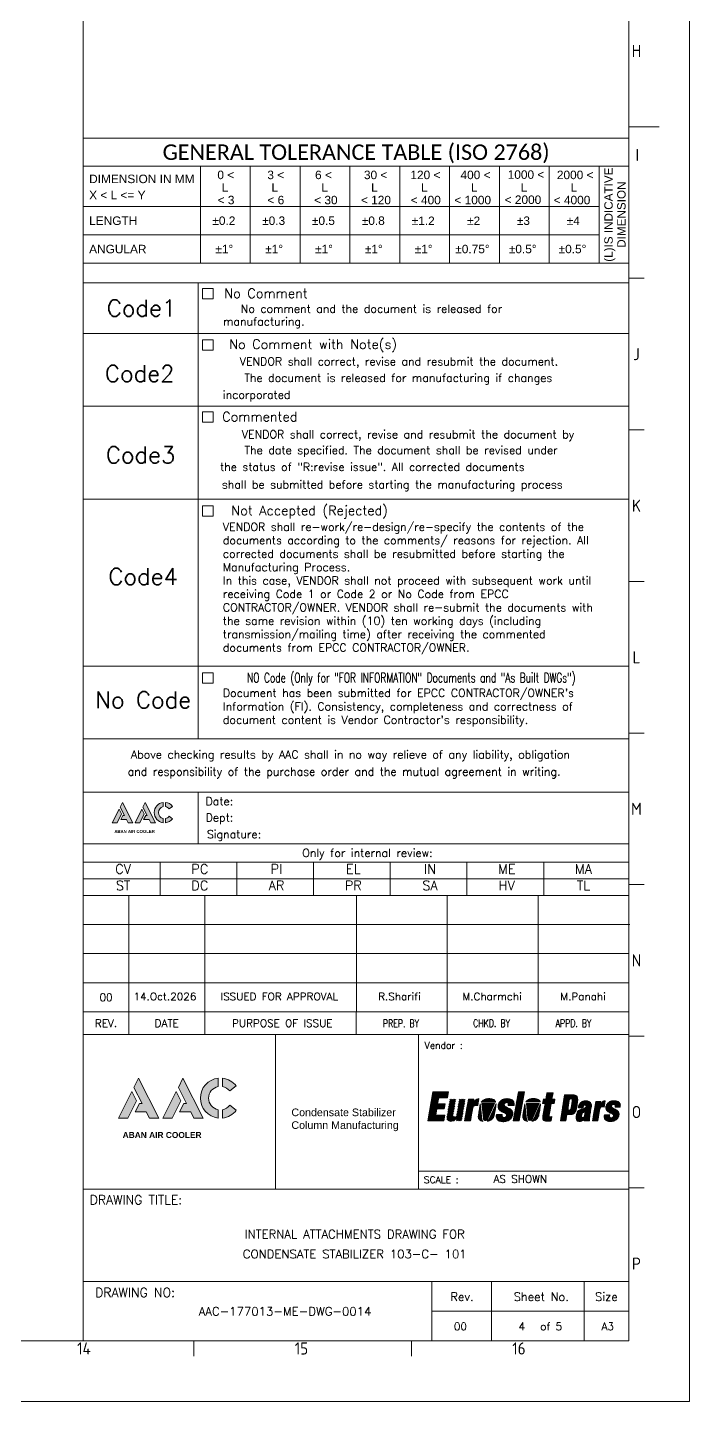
# Model space of a CAD drawing. Header units: inches. Extents: x -15980 to 45789, y -23276 to 2417.
# Drawn here: x 34252 to 36182, y -20343 to -16337 of the extents above; entities that cross this region are included whole.
import ezdxf
from ezdxf.enums import TextEntityAlignment as Align

# ---------------------------------------------------------------- set-up
doc = ezdxf.new("R2010")
doc.units = ezdxf.units.IN
doc.header["$MEASUREMENT"] = 0
for name, color, linetype, lineweight in [('CADRE', 254, 'Continuous', 5), ('Plot Plan', 9, 'Continuous', 0), ('TEXT', 2, 'Continuous', 13), ('TITLE BLOCK', 8, 'Continuous', 9)]:
    doc.layers.add(name, color=color, linetype=linetype, lineweight=lineweight)
doc.layers.add('dim', color=82, linetype='Continuous')
doc.styles.add('ISO Proportional', font='isocp.shx')
doc.styles.add('ROMANS', font='ROMANS.shx', dxfattribs={"width": 0.9, "bigfont": '@extfont2.shx'})
doc.styles.add('ROMANT', font='romanst.shx')
doc.styles.get("Standard").update_dxf_attribs({"font": 'arial.ttf'})
doc.styles.add('style4', font='calibri.ttf')
pattern_1 = [(37.5, (-17541.0668, 12835.2402), (-0.025197343, 0.770729508), [0, -0.608, 0, -0.68, 0, -0.65]), (7.5, (-17541.0668, 12835.2402), (0.70791068, 1.128858426), [0, -0.328, 0, -0.548, 0, -0.21]), (327.5, (-17541.5588, 12835.2402), (1.245656745, 0.002263621), [0, -0.2, 0, -0.72, 0, -0.94]), (317.5, (-17541.5588, 12835.2402), (1.20245064, 0.351070226), [0, -0.1, 0, -0.472, 0, -0.54])]
pattern_2 = [(45, (-52867.5652, 23843.516), (-1.15325735, 1.15325735), [])]

# ---------------------------------------------------------------- blocks, each defined once
blk = doc.blocks.new('AAC')
at = {"lineweight": 0, "true_color": 0x00ffff}
h = blk.add_hatch(dxfattribs=at)
h.set_pattern_fill('AR-SAND', color=4, scale=0.4)
h.set_pattern_definition(pattern_1)
h.paths.add_polyline_path([(17.1, 33.8), (13.1, 26), (20.1, 12.2), (17.7, 12.2), (14.1, 5.2), (23.6, 5.2), (26.2, 0), (34.2, 0)])
h.paths.add_polyline_path([(0, 0), (7.9, 0), (15.3, 14.6), (11.3, 22.4)])
h = blk.add_hatch(dxfattribs=at)
h.set_pattern_fill('AR-SAND', color=4, scale=0.4)
h.paths.add_polyline_path([(49, 22.4), (37.7, 0), (45.6, 0), (53, 14.6)])
h.paths.add_polyline_path([(54.7, 33.8), (50.8, 26), (57.7, 12.2), (55.4, 12.2), (51.8, 5.2), (61.3, 5.2), (63.9, 0), (71.8, 0)])
h = blk.add_hatch(dxfattribs=at)
h.set_pattern_fill('AR-SAND', color=4, scale=0.4)
h.set_pattern_definition(pattern_1)
h.paths.add_polyline_path([(84.6, 26.8), (84.6, 33.8, 0.894794), (84.6, 0), (84.6, 7, -0.827064)])
h.paths.add_polyline_path([(94.4, 23), (100, 27.2, 0.206016), (88.3, 33.8), (88.3, 26.8, -0.186394)])
h.paths.add_polyline_path([(100, 6.6), (94.4, 10.8, -0.186394), (88.3, 7), (88.3, 0, 0.206016)])
at = {"lineweight": 0}
for p, q in [((13.1, 26), (17.1, 33.8)), ((20.1, 12.2), (13.1, 26)), ((34.2, 0), (17.1, 33.8)), ((50.8, 26), (54.7, 33.8)), ((57.7, 12.2), (50.8, 26)), ((71.8, 0), (54.7, 33.8)), ((84.6, 33.8), (84.6, 26.8)), ((88.3, 33.8), (88.3, 26.8)), ((94.4, 23), (100, 27.2)), ((0, 0), (11.3, 22.4)), ((7.9, 0), (15.3, 14.6)), ((15.3, 14.6), (11.3, 22.4)), ((14.1, 5.2), (17.7, 12.2)), ((17.7, 12.2), (20.1, 12.2)), ((37.7, 0), (49, 22.4)), ((45.6, 0), (53, 14.6)), ((53, 14.6), (49, 22.4)), ((51.8, 5.2), (55.4, 12.2)), ((55.4, 12.2), (57.7, 12.2)), ((0, 0), (7.9, 0)), ((14.1, 5.2), (23.6, 5.2)), ((26.2, 0), (23.6, 5.2)), ((26.2, 0), (34.2, 0)), ((37.7, 0), (45.6, 0)), ((51.8, 5.2), (61.3, 5.2)), ((63.9, 0), (61.3, 5.2)), ((63.9, 0), (71.8, 0)), ((84.6, 7), (84.6, 0)), ((88.3, 7), (88.3, 0)), ((94.4, 10.8), (100, 6.6))]:
    blk.add_line(p, q, dxfattribs=at)
for radius, start, end in [(17, 96.356, 263.644), (10, 100.8142, 259.1858), (17, 37.2592, 83.823), (10, 37.2592, 79.4928), (10, 280.5072, 322.7408), (17, 276.177, 322.7408)]:
    blk.add_arc((86.5, 16.9), radius, start, end, dxfattribs=at)
blk = doc.blocks.new('AAC LOGO')
at = {"color": 1, "xscale": 0.03937007874015748, "yscale": 0.03937007874015748, "zscale": 0.03937007874015748}
blk.add_blockref('AAC', (37.55, 7.578), dxfattribs=at)
at = {"color": 1, "insert": (37.688, 7.111), "char_height": 0.2, "attachment_point": 1}
blk.add_mtext_dynamic_manual_height_columns('\\pxqd;{\\fArial|b1|i0|c0|p34;\\C9;\\c13289671;ABAN AIR COOLER}', width=3.75435, gutter_width=1, heights=[0.207], dxfattribs=at)
blk = doc.blocks.new('stamp')
at = {"layer": 'Plot Plan', "color": 210, "linetype": 'ByBlock'}
blk.add_lwpolyline([(29827.1, -5869.1), (30005.39, -5869.1), (30005.39, -6069.27), (29827.1, -6069.27)], close=True, dxfattribs=at)
for points in [[(29864.68, -5869.29), (29864.68, -6018.16)], [(29827.1, -5885.72), (30005.39, -5885.72)], [(29827.1, -5909.42), (30005.39, -5909.42)], [(29827.1, -5939.78), (30005.39, -5939.78)], [(29827.1, -5994.39), (30005.39, -5994.39)], [(29827.1, -6018.16), (30005.39, -6018.16)], [(29827.1, -6035.51), (30005.39, -6035.51)], [(29864.68, -6035.51), (29864.68, -6052.39)], [(29827.1, -6052.39), (30005.39, -6052.39)], [(29827.1, -6058.44), (30005.39, -6058.44)], [(29852.18, -6058.44), (29852.18, -6069.27)], [(29877.25, -6058.44), (29877.25, -6069.27)], [(29902.32, -6058.44), (29902.32, -6069.27)], [(29927.4, -6058.44), (29927.4, -6069.27)], [(29952.47, -6058.44), (29952.47, -6069.27)], [(29977.54, -6058.44), (29977.54, -6069.27)], [(29827.1, -6063.81), (30005.39, -6063.81)]]:
    blk.add_lwpolyline(points, dxfattribs=at)
at = {"layer": 'Plot Plan', "linetype": 'ByBlock'}
for points in [[(29866.09, -5870.94), (29869.6, -5870.94), (29869.6, -5874.31), (29866.09, -5874.31)], [(29866.09, -5887.73), (29869.6, -5887.73), (29869.6, -5891.1), (29866.09, -5891.1)], [(29866.09, -5911.32), (29869.6, -5911.32), (29869.6, -5914.68), (29866.09, -5914.68)], [(29866.09, -5942), (29869.6, -5942), (29869.6, -5945.36), (29866.09, -5945.36)], [(29866.09, -5996.61), (29869.6, -5996.61), (29869.6, -5999.98), (29866.09, -5999.98)]]:
    blk.add_lwpolyline(points, close=True, dxfattribs=at)
at = {"color": 1, "xscale": 5.001416705246805, "yscale": 5.001416705246805, "zscale": 5.001416705246805}
blk.add_blockref('AAC LOGO', (29648.78, -6083.44), dxfattribs=at)
at = {"layer": 'CADRE', "color": 2, "style": 'ROMANS'}
for s, height, p in [('No Comment', 3.086, (29886.8, -5872.56)), ('Code1', 5.453, (29846.14, -5877.39)), ('No Comment with Note(s)', 3.0855, (29902.18, -5889.2)), ('Code2', 5.453, (29845.56, -5898.8)), ('Commented', 3.086, (29884.78, -5912.88)), ('Code3', 5.453, (29845.83, -5925.35)), ('Not Accepted (Rejected)', 3.0855, (29901.07, -5943.51)), ('Code4', 5.453, (29846.67, -5965.12)), ('No Code', 5.453, (29846.67, -6005.42)), ('Above checking results by AAC shall in no way relieve of any liability, obligation', 2.6293, (29914.41, -6023.24)), ('and responsibility of the purchase order and the mutual agreement in writing.', 2.6293, (29912.33, -6028.85)), ('Date:', 2.629, (29871.57, -6038.53)), ('Dept:', 2.629, (29871.6, -6043.85)), ('Signature:', 2.629, (29876.36, -6049.31)), ('Only for internal review:', 2.6293, (29919.96, -6055.41)), ('CV', 3.086, (29840.12, -6060.65)), ('PC', 3.086, (29865.19, -6060.65)), ('PI', 3.086, (29890.26, -6060.65)), ('EL', 3.086, (29915.34, -6060.65)), ('IN', 3.086, (29940.41, -6060.65)), ('ME', 3.086, (29965.49, -6060.65)), ('MA', 3.086, (29990.56, -6060.65)), ('ST', 3.086, (29840.12, -6066.01)), ('DC', 3.086, (29865.19, -6066.01)), ('AR', 3.086, (29890.26, -6066.01)), ('PR', 3.086, (29915.34, -6066.01)), ('SA', 3.086, (29940.41, -6066.01)), ('HV', 3.086, (29965.49, -6066.01)), ('TL', 3.086, (29990.56, -6066.01))]:
    blk.add_text(s, height=height, dxfattribs=at).set_placement(p, align=Align.MIDDLE_CENTER)
at = {"layer": 'CADRE', "color": 2, "style": 'ROMANS', "width": 0.7}
blk.add_text('NO Code (Only for "FOR INFORMATION" Documents and "As Built DWGs")', height=3.0855, dxfattribs=at).set_placement((29934.28, -5998.13), align=Align.MIDDLE_CENTER)
at = {"layer": 'Plot Plan', "color": 2, "linetype": 'ByBlock', "style": 'ROMANT'}
for s, p in [('No comment and the document is released for ', (29922.17, -5877.61)), ('manufacturing.', (29886.08, -5881.79)), ('VENDOR shall correct, revise and resubmit the document.', (29930.24, -5894.8)), ('The document is released for manufacturing if changes ', (29930.95, -5900.2)), ('VENDOR shall correct, revise and resubmit the document by', (29933.24, -5918.64)), ('The date specified. The document shall be revised under', (29930.95, -5923.78))]:
    blk.add_text(s, height=2.6293, dxfattribs=at).set_placement(p, align=Align.MIDDLE_CENTER)
at = {"layer": 'Plot Plan', "color": 2, "linetype": 'ByBlock', "attachment_point": 1, "style": 'ROMANT'}
for s, insert, char_height, width in [('incorporated', (29872.72, -5904.39), 2.6293, 25.1095), ('the status of "R:revise issue". All corrected documents', (29871.8, -5927.98), 2.6293, 120.506), ('shall be submitted before starting the manufacturing process', (29872.4, -5933.73), 2.6293, 129.9595), ('VENDOR shall re-work/re-design/re-specify the contents of the documents according to the comments/ reasons for rejection. All corrected documents shall be resubmitted before starting the Manufacturing Process.\\PIn this case, VENDOR shall not proceed with subsequent work until receiving Code 1 or Code 2 or No Code from EPCC CONTRACTOR/OWNER. VENDOR shall re-submit the documents with the same revision within (10) ten working days (including transmission/mailing time) after receiving the commented documents from EPCC CONTRACTOR/OWNER.', (29872.72, -5947.56), 2.62926, 132.6704), ("Document has been submitted for EPCC CONTRACTOR/OWNER's Information (FI). Consistency, completeness and correctness of document content is Vendor Contractor's responsibility.", (29872.72, -6001.82), 2.62926, 132.6704)]:
    blk.add_mtext(s, dxfattribs=dict(at, insert=insert, char_height=char_height, width=width))
blk = doc.blocks.new('A$C4DB64713')
at = {"layer": 'TITLE BLOCK', "color": 251, "lineweight": 15, "true_color": 0x636466}
for p, q in [((20.72, 0), (20.72, 17.18)), ((29.52, 0), (29.52, 17.18)), ((38.33, 0), (38.33, 17.18)), ((47.13, 0), (47.13, 17.18)), ((55.94, 0), (55.94, 17.18)), ((64.74, 0), (64.74, 17.18)), ((73.55, 0), (73.55, 17.18)), ((82.35, 0), (82.35, 17.18)), ((91.16, 0), (91.16, 17.18)), ((91.16, 10.02), (0.02, 10.02)), ((91.16, 5.01), (0.02, 5.01))]:
    blk.add_line(p, q, dxfattribs=at)
for points in [[(0.02, 17.18), (96.42, 17.18), (96.42, 22.09), (0.02, 22.09)], [(96.42, 0), (0.02, 0), (0.02, 17.18), (96.42, 17.18)]]:
    blk.add_lwpolyline(points, close=True, dxfattribs=at)
at = {"layer": 'TEXT', "style": 'style4'}
blk.add_text('GENERAL TOLERANCE TABLE (ISO 2768)', height=2.7297, dxfattribs=at).set_placement((48.22, 19.63), align=Align.MIDDLE_CENTER)
at = {"layer": 'TEXT'}
for s, height, p in [('DIMENSION IN MM', 1.4997, (1.06, 14.91)), ('0 <', 1.5, (23.71, 15.61)), ('3 <', 1.5, (32.54, 15.61)), ('6 <', 1.5, (40.97, 15.61)), ('30 <', 1.5, (49.61, 15.61)), ('120 <', 1.5, (57.82, 15.61)), ('400 <', 1.5, (66.67, 15.61)), ('1000 <', 1.5, (75.01, 15.67)), ('2000 <', 1.5, (83.7, 15.61)), ('X < L <= Y', 1.5, (1.06, 12.05)), ('L', 1.5, (24.48, 13.4)), ('L', 1.5, (33.28, 13.4)), ('L', 1.5, (42.09, 13.4)), ('L', 1.5, (50.89, 13.4)), ('L', 1.5, (59.69, 13.4)), ('L', 1.5, (68.5, 13.4)), ('L', 1.5, (77.3, 13.4)), ('L', 1.5, (86.11, 13.4)), ('< 3', 1.5, (23.76, 11.17)), ('< 6', 1.5, (32.56, 11.17)), ('< 30', 1.5, (40.82, 11.17)), ('< 120', 1.5, (49.08, 11.17)), ('< 400', 1.5, (57.89, 11.17)), ('< 1000', 1.5, (65.6, 11.17)), ('< 2000', 1.5, (74.47, 11.23)), ('< 4000', 1.5, (83.14, 11.17)), ('LENGTH', 1.5, (1.06, 7.52)), ('±0.2', 1.5, (22.83, 7.52)), ('±0.3', 1.5, (31.63, 7.52)), ('±0.5', 1.5, (40.42, 7.52)), ('±0.8', 1.5, (49.23, 7.52)), ('±1.2', 1.5, (58.05, 7.5)), ('±2', 1.5, (67.83, 7.5)), ('±3', 1.5, (76.63, 7.52)), ('±4', 1.5, (85.44, 7.5)), ('ANGULAR', 1.5, (1.06, 2.51)), ('±1°', 1.5, (23.36, 2.51)), ('±1°', 1.5, (32.16, 2.51)), ('±1°', 1.5, (40.97, 2.51)), ('±1°', 1.5, (49.77, 2.51)), ('±1°', 1.5, (58.58, 2.51)), ('±0.75°', 1.5, (65.75, 2.52)), ('±0.5°', 1.5, (75.21, 2.52)), ('±0.5°', 1.5, (84.01, 2.52))]:
    blk.add_text(s, height=height, dxfattribs=at).set_placement(p, align=Align.MIDDLE_LEFT)
for s, height, p in [('(L)IS INDICATIVE', 1.4794, (92.82, 8.59)), ('DIMENSION', 1.479, (95.1, 8.59))]:
    blk.add_text(s, height=height, rotation=90, dxfattribs=at).set_placement(p, align=Align.MIDDLE_CENTER)
blk = doc.blocks.new('A$C70245711')
at = {"layer": 'CADRE', "ltscale": 2}
h = blk.add_hatch(dxfattribs=at)
h.set_pattern_fill('ANSI31', color=256, scale=216.493801)
h.set_pattern_definition([(45, (-879768.702, 395807.899), (-19.1355293, 19.1355293), [])])
h.paths.add_polyline_path([(466, 482), (468, 499), (472, 525), (476, 547), (479, 569), (481, 586), (482, 609), (480, 623), (476, 646), (474, 664), (471, 675), (467, 686), (461, 699), (445, 715), (426, 729), (406, 737), (385, 745), (360, 747), (301, 751), (109, 751), (0, 22), (152, 22), (178, 193), (316, 193), (323, 193), (342, 201), (363, 210), (388, 230), (400, 244), (420, 278), (427, 293), (435, 314), (439, 329), (445, 353), (461, 450)])
h.paths.add_polyline_path([(297, 378), (291, 355), (281, 338), (271, 327), (255, 318), (240, 316), (232, 316), (225, 319), (216, 330), (211, 339), (210, 351), (209, 375), (212, 394), (239, 584), (243, 599), (244, 605), (249, 614), (258, 624), (266, 632), (277, 637), (289, 640), (300, 639), (311, 637), (318, 632), (325, 622), (329, 608), (328, 584), (327, 565)], flags=16)
h.paths.add_polyline_path([(715, 443), (717, 436), (717, 421), (714, 412), (710, 405), (700, 395), (690, 386), (668, 374), (648, 366), (625, 357), (597, 349), (578, 342), (557, 334), (538, 327), (523, 320), (504, 307), (492, 294), (478, 279), (471, 265), (462, 245), (455, 228), (450, 206), (447, 195), (442, 167), (439, 147), (437, 117), (437, 97), (440, 79), (445, 58), (450, 44), (459, 30), (468, 20), (479, 13), (494, 7), (508, 3), (521, 1), (534, 1), (550, 1), (562, 2), (578, 5), (589, 9), (606, 16), (624, 26), (634, 34), (645, 43), (651, 51), (655, 56), (657, 58), (659, 58), (661, 57), (662, 56), (663, 49), (663, 33), (664, 22), (810, 22), (809, 39), (808, 70), (810, 95), (817, 140), (824, 184), (835, 251), (842, 300), (852, 358), (857, 390), (862, 422), (865, 445), (863, 474), (859, 498), (852, 517), (841, 535), (814, 555), (796, 563), (771, 569), (758, 572), (747, 575), (677, 574), (657, 574), (633, 568), (619, 564), (607, 559), (593, 553), (576, 543), (559, 528), (545, 516), (537, 505), (527, 489), (518, 470), (513, 456), (508, 442), (505, 428), (502, 414), (500, 405), (498, 396), (498, 386), (630, 386), (634, 398), (637, 413), (642, 432), (649, 444), (654, 450), (662, 457), (673, 462), (682, 464), (691, 463), (700, 459), (708, 454), (712, 447)])
h.paths.add_polyline_path([(692, 283), (693, 282), (673, 155), (671, 148), (667, 141), (659, 130), (651, 122), (642, 116), (633, 113), (621, 111), (612, 111), (603, 114), (595, 119), (591, 126), (588, 135), (587, 145), (587, 160), (588, 178), (591, 191), (595, 203), (601, 216), (608, 228), (617, 238), (628, 247), (638, 253), (649, 260), (661, 266), (670, 271), (678, 277), (684, 280), (688, 283), (690, 283)], flags=16)
h.paths.add_polyline_path([(892, 22), (1042, 22), (1102, 357), (1105, 367), (1112, 380), (1120, 393), (1130, 402), (1140, 406), (1152, 409), (1160, 409), (1179, 409), (1206, 408), (1223, 405), (1252, 581), (1238, 578), (1223, 575), (1209, 571), (1196, 568), (1184, 561), (1169, 552), (1155, 535), (1140, 518), (1131, 504), (1119, 485), (1116, 485), (1128, 564), (988, 564)])
h.paths.add_polyline_path([(1425, 427), (1425, 439), (1428, 449), (1434, 458), (1440, 465), (1447, 471), (1456, 476), (1466, 478), (1478, 480), (1491, 480), (1502, 479), (1511, 475), (1518, 469), (1523, 463), (1525, 454), (1525, 405), (1669, 405), (1670, 415), (1672, 423), (1672, 428), (1673, 444), (1674, 453), (1673, 463), (1671, 471), (1668, 483), (1666, 492), (1661, 504), (1656, 512), (1653, 516), (1648, 525), (1638, 535), (1630, 543), (1621, 550), (1610, 557), (1603, 560), (1586, 567), (1576, 571), (1560, 574), (1546, 577), (1529, 579), (1516, 580), (1498, 581), (1484, 580), (1473, 579), (1455, 578), (1440, 576), (1427, 572), (1412, 568), (1399, 563), (1384, 557), (1369, 549), (1358, 542), (1348, 535), (1335, 525), (1322, 514), (1311, 501), (1303, 488), (1295, 477), (1288, 463), (1283, 453), (1278, 440), (1276, 432), (1272, 421), (1269, 403), (1269, 386), (1270, 374), (1270, 362), (1273, 349), (1277, 336), (1282, 327), (1288, 315), (1295, 305), (1302, 296), (1312, 285), (1324, 275), (1337, 266), (1353, 257), (1368, 249), (1379, 243), (1393, 236), (1408, 229), (1425, 221), (1441, 213), (1453, 207), (1464, 202), (1473, 196), (1478, 191), (1481, 185), (1483, 181), (1483, 176), (1484, 167), (1484, 157), (1481, 143), (1475, 131), (1466, 119), (1451, 108), (1434, 103), (1417, 102), (1402, 104), (1387, 111), (1378, 123), (1373, 134), (1372, 154), (1374, 171), (1375, 184), (1229, 184), (1226, 173), (1223, 153), (1224, 118), (1227, 97), (1234, 75), (1246, 55), (1260, 40), (1277, 28), (1295, 17), (1315, 11), (1341, 4), (1368, 2), (1388, 0), (1405, 1), (1425, 1), (1443, 4), (1461, 7), (1478, 10), (1493, 14), (1506, 18), (1519, 25), (1539, 35), (1553, 43), (1566, 52), (1577, 62), (1588, 73), (1600, 85), (1609, 98), (1616, 113), (1624, 131), (1631, 151), (1634, 164), (1636, 177), (1637, 195), (1637, 218), (1636, 228), (1634, 242), (1631, 254), (1623, 271), (1615, 282), (1607, 291), (1584, 312), (1573, 320), (1555, 330), (1530, 343), (1511, 352), (1496, 359), (1474, 370), (1460, 376), (1442, 390), (1433, 400), (1428, 408), (1425, 419)])
at = {"layer": 'CADRE'}
for points in [[(0, 22), (109, 751), (301, 751), (360, 747), (385, 745), (406, 737), (426, 729), (445, 715), (461, 699), (467, 686), (471, 675), (474, 664), (476, 646), (480, 623), (482, 609), (481, 586), (479, 569), (476, 547), (472, 525), (468, 499), (466, 482), (461, 450), (445, 353), (439, 329), (435, 314), (427, 293), (420, 278), (400, 244), (388, 230), (363, 210), (342, 201), (323, 193), (316, 193), (178, 193), (152, 22), (0, 22)], [(243, 599), (239, 584), (239, 584), (212, 394), (209, 375), (210, 351), (211, 339), (216, 330), (225, 319), (232, 316), (240, 316), (255, 318), (271, 327), (281, 338), (291, 355), (297, 378), (297, 378), (297, 378), (297, 378), (297, 378), (297, 378), (327, 565), (328, 584), (329, 608), (325, 622), (318, 632), (311, 637), (300, 639), (289, 640), (277, 637), (266, 632), (258, 624), (249, 614), (244, 605), (243, 599)], [(498, 386), (630, 386), (630, 386), (634, 398), (637, 413), (642, 432), (649, 444), (654, 450), (662, 457), (673, 462), (682, 464), (691, 463), (700, 459), (708, 454), (712, 447), (715, 443), (717, 436), (717, 421), (714, 412), (710, 405), (700, 395), (690, 386), (668, 374), (648, 366), (625, 357), (597, 349), (578, 342), (557, 334), (538, 327), (523, 320), (504, 307), (492, 294), (478, 279), (471, 265), (462, 245), (455, 228), (450, 206), (447, 195), (442, 167), (439, 147), (437, 117), (437, 97), (440, 79), (445, 58), (450, 44), (459, 30), (468, 20), (479, 13), (494, 7), (508, 3), (521, 1), (534, 1), (550, 1), (562, 2), (578, 5), (589, 9), (606, 16), (624, 26), (634, 34), (645, 43), (651, 51), (655, 56), (657, 58), (659, 58), (661, 57), (662, 56), (663, 49), (663, 33), (664, 22), (810, 22), (810, 22), (809, 39), (808, 70), (810, 95), (817, 140), (824, 184), (835, 251), (842, 300), (852, 358), (857, 390), (862, 422), (865, 445), (863, 474), (859, 498), (852, 517), (841, 535), (814, 555), (796, 563), (771, 569), (758, 572), (747, 575), (677, 574), (657, 574), (633, 568), (619, 564), (607, 559), (593, 553), (576, 543), (559, 528), (545, 516), (537, 505), (527, 489), (518, 470), (513, 456), (508, 442), (505, 428), (502, 414), (500, 405), (498, 396), (498, 386)], [(988, 564), (1128, 564), (1116, 485), (1119, 485), (1131, 504), (1140, 518), (1155, 535), (1169, 552), (1184, 561), (1196, 568), (1209, 571), (1223, 575), (1238, 578), (1252, 581), (1223, 405), (1206, 408), (1179, 409), (1160, 409), (1152, 409), (1140, 406), (1130, 402), (1120, 393), (1112, 380), (1105, 367), (1102, 357), (1102, 357), (1102, 357), (1102, 357), (1042, 22), (1042, 22), (1042, 22), (1042, 22), (1042, 22), (1042, 22), (1042, 22), (892, 22), (988, 564)], [(1669, 405), (1525, 405), (1525, 454), (1523, 463), (1518, 469), (1511, 475), (1502, 479), (1491, 480), (1478, 480), (1466, 478), (1456, 476), (1447, 471), (1440, 465), (1434, 458), (1428, 449), (1425, 439), (1425, 427), (1425, 419), (1428, 408), (1433, 400), (1442, 390), (1460, 376), (1474, 370), (1496, 359), (1511, 352), (1530, 343), (1555, 330), (1573, 320), (1584, 312), (1607, 291), (1615, 282), (1623, 271), (1631, 254), (1634, 242), (1636, 228), (1637, 218), (1637, 195), (1636, 177), (1634, 164), (1631, 151), (1624, 131), (1616, 113), (1609, 98), (1600, 85), (1588, 73), (1577, 62), (1566, 52), (1553, 43), (1539, 35), (1519, 25), (1506, 18), (1493, 14), (1478, 10), (1461, 7), (1443, 4), (1425, 1), (1405, 1), (1388, 0), (1368, 2), (1341, 4), (1315, 11), (1295, 17), (1277, 28), (1260, 40), (1246, 55), (1234, 75), (1227, 97), (1224, 118), (1223, 153), (1226, 173), (1229, 184), (1375, 184), (1374, 171), (1372, 154), (1373, 134), (1378, 123), (1387, 111), (1402, 104), (1417, 102), (1434, 103), (1451, 108), (1466, 119), (1475, 131), (1481, 143), (1484, 157), (1484, 167), (1483, 176), (1483, 181), (1481, 185), (1478, 191), (1473, 196), (1464, 202), (1453, 207), (1441, 213), (1425, 221), (1408, 229), (1393, 236), (1379, 243), (1368, 249), (1353, 257), (1337, 266), (1324, 275), (1312, 285), (1302, 296), (1295, 305), (1288, 315), (1282, 327), (1277, 336), (1273, 349), (1270, 362), (1270, 374), (1269, 386), (1269, 403), (1272, 421), (1276, 432), (1278, 440), (1283, 453), (1288, 463), (1295, 477), (1303, 488), (1311, 501), (1322, 514), (1335, 525), (1348, 535), (1358, 542), (1369, 549), (1384, 557), (1399, 563), (1412, 568), (1427, 572), (1440, 576), (1455, 578), (1473, 579), (1484, 580), (1498, 581), (1516, 580), (1529, 579), (1546, 577), (1560, 574), (1576, 571), (1586, 567), (1603, 560), (1610, 557), (1621, 550), (1630, 543), (1638, 535), (1648, 525), (1653, 516), (1656, 512), (1661, 504), (1666, 492), (1668, 483), (1671, 471), (1673, 463), (1674, 453), (1673, 444), (1672, 428), (1672, 423), (1670, 415), (1669, 405)], [(693, 282), (673, 155), (671, 148), (667, 141), (659, 130), (651, 122), (642, 116), (633, 113), (621, 111), (612, 111), (603, 114), (595, 119), (591, 126), (588, 135), (587, 145), (587, 160), (588, 178), (591, 191), (595, 203), (601, 216), (608, 228), (617, 238), (628, 247), (638, 253), (649, 260), (661, 266), (670, 271), (678, 277), (684, 280), (688, 283), (690, 283), (692, 283), (693, 282)]]:
    blk.add_lwpolyline(points, dxfattribs=at)
blk = doc.blocks.new('A$C2F0F4A04')
at = {"layer": 'CADRE', "ltscale": 2}
h = blk.add_hatch(dxfattribs=at)
h.set_pattern_fill('ANSI31', color=256, scale=13.047617)
h.set_pattern_definition(pattern_2)
h.paths.add_polyline_path([(124.4, -1.6), (124.2, -2.5), (124.1, -3.5), (124.1, -4.7), (124.3, -6), (124.5, -6.9), (124.7, -7.4), (125.1, -8.1), (125.6, -8.7), (126.2, -9.2), (127.1, -9.7), (127.9, -10), (128.8, -10.3), (129.7, -10.4), (130.7, -10.6), (131.6, -10.7), (132.6, -10.7), (133.9, -10.7), (135.3, -10.5), (136.5, -10.3), (137.4, -10.1), (138.2, -9.9), (139.4, -2.8), (137, -2.9), (135.3, -2.7), (135, -1.7), (135, -0.8), (135.1, 0.3), (135.2, 1), (135.4, 2.7), (135.9, 5.3), (136.5, 8.3), (138.4, 19.1), (143.2, 19.1), (144.7, 26.5), (139.7, 26.5), (141.5, 37.1), (131.2, 37.1), (129.4, 26.6), (125.2, 26.5), (123.9, 19.1), (128, 19.1)])
h.paths.add_polyline_path([(108, 27.8), (105.8, 27.6), (104.8, 27.4), (103.6, 27.2), (102.4, 26.8), (101.2, 26.4), (100, 25.9), (99, 25.1), (97.8, 24.3), (96.6, 23.1), (95.7, 21.9), (119.9, 21.9), (119.9, 21.9), (119.9, 22.4), (119.7, 22.9), (118.8, 24.2), (118.1, 25), (116.6, 26.1), (115.2, 26.7), (113.7, 27.2), (111.5, 27.6), (109.9, 27.8)])
h.paths.add_polyline_path([(108.9, -6.7), (108, -8.1), (107.1, -9.3), (105.7, -10.7), (106.5, -10.7), (107.2, -10.5), (108, -10.2), (109.3, -9.8), (110.3, -9.3), (111.8, -8.7), (112.6, -8), (113.7, -7.2), (114.7, -6.2), (115.4, -5.2), (116.1, -4), (116.7, -2.8), (117.3, -1.2), (117.4, -0.6), (117.8, 1.3), (118.2, 3.4), (119, 7.7), (119.4, 10.3), (120, 13.8), (120.4, 16.4), (120.6, 18.4), (120.4, 18.6), (119.5, 16.5)])
h.paths.add_polyline_path([(94, 18.6), (90.7, -0.2), (90.5, -3.2), (90.8, -4.9), (91.2, -5.9), (91.8, -7.2), (92.8, -8.3), (94.1, -9.4), (95, -9.8), (96.5, -10.4), (98.5, -10.8), (97.7, -9.3), (97.2, -8.3), (96.7, -6.8)])
h.paths.add_polyline_path([(74.3, -9.9), (84.5, -9.9), (93.1, 39), (83, 39)])
h.paths.add_polyline_path([(69.1, 10.1), (68, 10.8), (66.3, 11.6), (65, 12.3), (64, 12.8), (62.6, 13.5), (61.6, 13.9), (60.4, 14.8), (59.5, 15.7), (59.3, 16.7), (59.2, 17.9), (59.5, 18.8), (60, 19.7), (61.1, 20.5), (62, 20.7), (62.8, 20.9), (63.7, 20.9), (64.8, 20.7), (65.8, 19.9), (66, 19.1), (66, 15.8), (75.6, 15.8), (75.7, 16.5), (75.8, 17), (75.8, 17.3), (75.9, 18.4), (75.9, 19), (75.9, 19.7), (75.8, 20.2), (75.6, 21), (75.4, 21.6), (75.1, 22.4), (74.7, 23), (74.5, 23.3), (74.2, 23.9), (73.5, 24.5), (73, 25.1), (72.3, 25.5), (71.6, 26), (71.2, 26.2), (70, 26.6), (69.4, 26.9), (68.3, 27.1), (67.4, 27.3), (66.2, 27.5), (65.3, 27.5), (64.1, 27.6), (63.2, 27.5), (62.5, 27.5), (61.3, 27.4), (60.3, 27.2), (59.4, 27), (58.4, 26.7), (57.5, 26.4), (56.5, 26), (55.5, 25.4), (54.8, 25), (54.1, 24.5), (53.2, 23.8), (52.4, 23.1), (51.6, 22.3), (51.1, 21.4), (50.5, 20.6), (50.1, 19.7), (49.7, 19), (49.3, 17.6), (49, 16.9), (48.8, 15.7), (48.8, 14.6), (48.9, 13.7), (48.9, 12.9), (49.1, 12.1), (49.3, 11.2), (49.7, 10.6), (50.1, 9.8), (50.6, 9.1), (51, 8.5), (51.7, 7.8), (52.5, 7.1), (53.4, 6.5), (54.4, 5.9), (55.4, 5.3), (56.2, 4.9), (57.1, 4.5), (58.1, 4), (59.2, 3.5), (60.3, 2.9), (61.2, 2.6), (62.2, 2), (62.8, 1.5), (63.1, 0.9), (63.2, 0), (63.2, -0.8), (63, -1.8), (62.6, -2.6), (62, -3.3), (61, -4.1), (59.8, -4.4), (58.7, -4.5), (57.7, -4.4), (56.7, -3.9), (56.1, -3.1), (55.8, -2.3), (55.7, -1), (55.8, 0.1), (55.9, 1), (46.2, 1), (46, 0.3), (45.7, -1.1), (45.8, -3.4), (46, -4.8), (46.5, -6.3), (47.3, -7.6), (48.2, -8.6), (49.4, -9.4), (50.5, -10.2), (51.9, -10.6), (53.6, -11), (55.4, -11.2), (56.8, -11.3), (57.9, -11.3), (59.2, -11.2), (60.4, -11), (61.7, -10.8), (62.8, -10.6), (63.8, -10.4), (64.6, -10.1), (65.6, -9.7), (66.9, -9), (67.8, -8.5), (68.7, -7.9), (69.5, -7.2), (70.2, -6.4), (71, -5.6), (71.6, -4.8), (72, -3.7), (72.6, -2.5), (73, -1.2), (73.2, -0.3), (73.4, 0.6), (73.4, 1.7), (73.5, 3.3), (73.4, 4), (73.3, 4.9), (73, 5.7), (72.5, 6.8), (72, 7.6), (71.5, 8.1), (69.9, 9.6)])
h.paths.add_polyline_path([(33.8, -6.7), (32.8, -8.1), (31.9, -9.3), (30.5, -10.7), (31.3, -10.7), (32, -10.5), (32.8, -10.2), (34.1, -9.8), (35.2, -9.3), (36.6, -8.7), (37.4, -8), (38.6, -7.2), (39.5, -6.2), (40.2, -5.2), (40.9, -4), (41.5, -2.8), (42.1, -1.2), (42.3, -0.6), (42.6, 1.3), (43, 3.4), (43.8, 7.7), (44.2, 10.3), (44.8, 13.8), (45.2, 16.4), (45.4, 18.4), (45.2, 18.6), (44.3, 16.5)])
h.paths.add_polyline_path([(44.7, 21.7), (44.7, 21.8), (44.7, 22.2), (44.5, 22.8), (43.5, 24), (42.8, 24.8), (41.4, 25.9), (39.9, 26.6), (38.5, 27), (36.2, 27.4), (34.6, 27.6), (32.7, 27.6), (30.6, 27.4), (29.6, 27.2), (28.4, 27), (27.1, 26.7), (25.9, 26.2), (24.8, 25.7), (23.7, 25), (22.6, 24.1), (21.4, 22.9), (20.5, 21.7)])
h.paths.add_polyline_path([(15.6, -0.2), (15.3, -3.2), (15.6, -4.9), (16, -5.9), (16.7, -7.2), (17.6, -8.3), (18.9, -9.4), (19.8, -9.8), (21.3, -10.4), (23.3, -10.8), (22.6, -9.3), (22.1, -8.3), (21.5, -6.8), (18.8, 18.6)])
h.paths.add_polyline_path([(7.5, 21.2), (7.3, 21.2), (8.1, 26.5), (-1.3, 26.5), (-7.7, -9.9), (2.4, -9.9), (6.5, 13.2), (7, 14.1), (7.6, 15), (8.2, 15.6), (8.9, 15.9), (9.7, 16.1), (10.3, 16.1), (11.5, 16.1), (13.3, 16), (14.5, 15.8), (16.4, 27.6), (15.5, 27.4), (14.5, 27.2), (13.5, 26.9), (12.7, 26.7), (11.9, 26.2), (10.9, 25.6), (9.9, 24.5), (8.9, 23.4), (8.3, 22.5)])
h.paths.add_polyline_path([(-6.5, 26.4), (-16.6, 26.4), (-21.1, 1), (-21.2, 0.1), (-21.4, -0.7), (-21.9, -1.5), (-22.6, -2.1), (-23.5, -2.6), (-24.3, -2.8), (-25.9, -2.7), (-26.7, -2), (-26.9, -1.4), (-26.9, 0.1), (-26.8, 1), (-22.4, 26.6), (-32.5, 26.6), (-37.8, -3.4), (-37.9, -5.5), (-37.5, -7.4), (-36.8, -8.7), (-35.1, -10.3), (-32.6, -11.1), (-30.1, -11.2), (-27.5, -10.8), (-25.2, -9.5), (-23.2, -7.7), (-21.6, -5.7), (-22.2, -9.9), (-12.7, -9.9)])
h.paths.add_polyline_path([(-53.2, 18.9), (-51.4, 29.1), (-36.6, 29.1), (-35, 38.9), (-61.1, 38.9), (-69.6, -9.9), (-42.8, -9.9), (-41.2, -0.4), (-56.5, -0.4), (-54.8, 10.2), (-42, 10.2), (-40.5, 18.9)])
at = {"layer": 'CADRE', "ltscale": 2, "true_color": 0xed1f24}
h = blk.add_hatch(dxfattribs=at)
h.set_pattern_fill('ANSI31', color=240, scale=13.047617)
h.set_pattern_definition(pattern_2)
h.paths.add_polyline_path([(42.8, 19.2), (21.5, 19.2), (24, -4.9), (24.1, -5.5), (24.1, -6.3), (24.5, -7.5), (24.7, -8.1), (25.1, -8.6), (25.8, -9), (26.2, -9.1), (27.1, -9.2), (27.7, -9.2), (28.4, -9.1), (29.1, -8.9), (29.5, -8.6), (29.8, -8.4), (30.3, -7.8), (30.7, -7.2), (31.3, -6.1)])
h = blk.add_hatch(dxfattribs=at)
h.set_pattern_fill('ANSI31', color=240, scale=13.047617)
h.set_pattern_definition(pattern_2)
h.paths.add_polyline_path([(118.1, 19.3), (96.7, 19.3), (99.2, -4.8), (99.3, -5.4), (99.4, -6.1), (99.7, -7.4), (100, -8), (100.3, -8.4), (101, -8.8), (101.5, -9), (102.3, -9.1), (103, -9), (103.6, -8.9), (104.3, -8.7), (104.8, -8.5), (105, -8.2), (105.6, -7.6), (105.9, -7), (106.6, -6)])
at = {"layer": 'CADRE'}
for points in [[(-61.1, 38.9), (-35, 38.9), (-36.6, 29.1), (-51.4, 29.1), (-53.2, 18.9), (-40.5, 18.9), (-42, 10.2), (-54.8, 10.2), (-56.5, -0.4), (-41.2, -0.4), (-42.8, -9.9), (-69.6, -9.9), (-61.1, 38.9)], [(-1.3, 26.5), (8.1, 26.5), (7.3, 21.2), (7.5, 21.2), (8.3, 22.5), (8.9, 23.4), (9.9, 24.5), (10.9, 25.6), (11.9, 26.2), (12.7, 26.7), (13.5, 26.9), (14.5, 27.2), (15.5, 27.4), (16.4, 27.6), (14.5, 15.8), (13.3, 16), (11.5, 16.1), (10.3, 16.1), (9.7, 16.1), (8.9, 15.9), (8.2, 15.6), (7.6, 15), (7, 14.1), (6.6, 13.3), (6.4, 12.6), (6.4, 12.6), (6.4, 12.6), (6.4, 12.6), (2.4, -9.9), (2.4, -9.9), (2.4, -9.9), (2.4, -9.9), (2.4, -9.9), (2.4, -9.9), (2.4, -9.9), (-7.7, -9.9), (-1.3, 26.5)], [(20.5, 21.7), (21.4, 22.9), (22.6, 24.1), (23.7, 25), (24.8, 25.7), (25.9, 26.2), (27.1, 26.7), (28.4, 27), (29.6, 27.2), (30.6, 27.4), (32.7, 27.6), (34.6, 27.6), (36.2, 27.4), (38.5, 27), (39.9, 26.6), (41.4, 25.9), (42.8, 24.8), (43.5, 24), (44.5, 22.8), (44.7, 22.2), (44.7, 21.8), (44.7, 21.7), (20.5, 21.7)], [(75.6, 15.8), (66, 15.8), (66, 19.1), (65.8, 19.7), (65.5, 20.1), (65, 20.5), (64.4, 20.7), (63.7, 20.9), (62.8, 20.9), (62, 20.7), (61.3, 20.5), (60.7, 20.2), (60.2, 19.8), (59.8, 19.4), (59.5, 18.8), (59.3, 18.1), (59.2, 17.3), (59.3, 16.7), (59.4, 16), (59.8, 15.5), (60.4, 14.8), (61.6, 13.9), (62.6, 13.5), (64, 12.8), (65, 12.3), (66.3, 11.6), (68, 10.8), (69.1, 10.1), (69.9, 9.6), (71.5, 8.1), (72, 7.6), (72.5, 6.8), (73, 5.7), (73.3, 4.9), (73.4, 4), (73.5, 3.3), (73.4, 1.7), (73.4, 0.6), (73.2, -0.3), (73, -1.2), (72.6, -2.5), (72, -3.7), (71.6, -4.8), (71, -5.6), (70.2, -6.4), (69.5, -7.2), (68.7, -7.9), (67.8, -8.5), (66.9, -9), (65.6, -9.7), (64.6, -10.1), (63.8, -10.4), (62.8, -10.6), (61.7, -10.8), (60.4, -11), (59.2, -11.2), (57.9, -11.3), (56.8, -11.3), (55.4, -11.2), (53.6, -11), (51.9, -10.6), (50.5, -10.2), (49.4, -9.4), (48.2, -8.6), (47.3, -7.6), (46.5, -6.3), (46, -4.8), (45.8, -3.4), (45.7, -1.1), (46, 0.3), (46.2, 1), (55.9, 1), (55.8, 0.1), (55.7, -1), (55.8, -2.3), (56.1, -3.1), (56.7, -3.9), (57.7, -4.4), (58.7, -4.5), (59.8, -4.4), (61, -4.1), (62, -3.3), (62.6, -2.6), (63, -1.8), (63.2, -0.8), (63.2, -0.1), (63.2, 0.5), (63.1, 0.8), (63, 1.1), (62.8, 1.5), (62.4, 1.8), (61.9, 2.2), (61.2, 2.6), (60.3, 2.9), (59.2, 3.5), (58.1, 4), (57.1, 4.5), (56.2, 4.9), (55.4, 5.3), (54.4, 5.9), (53.4, 6.5), (52.5, 7.1), (51.7, 7.8), (51, 8.5), (50.6, 9.1), (50.1, 9.8), (49.7, 10.6), (49.3, 11.2), (49.1, 12.1), (48.9, 12.9), (48.9, 13.7), (48.8, 14.6), (48.8, 15.7), (49, 16.9), (49.3, 17.6), (49.4, 18.1), (49.7, 19), (50.1, 19.7), (50.5, 20.6), (51.1, 21.4), (51.6, 22.3), (52.4, 23.1), (53.2, 23.8), (54.1, 24.5), (54.8, 25), (55.5, 25.4), (56.5, 26), (57.5, 26.4), (58.4, 26.7), (59.4, 27), (60.3, 27.2), (61.3, 27.4), (62.5, 27.5), (63.2, 27.5), (64.1, 27.6), (65.3, 27.5), (66.2, 27.5), (67.4, 27.3), (68.3, 27.1), (69.4, 26.9), (70, 26.6), (71.2, 26.2), (71.6, 26), (72.3, 25.5), (73, 25.1), (73.5, 24.5), (74.2, 23.9), (74.5, 23.3), (74.7, 23), (75.1, 22.4), (75.4, 21.6), (75.6, 21), (75.8, 20.2), (75.9, 19.7), (75.9, 19), (75.9, 18.4), (75.8, 17.3), (75.8, 17), (75.7, 16.5), (75.6, 15.8)], [(74.3, -9.9), (83, 39), (93.1, 39), (84.5, -9.9), (74.3, -9.9)], [(95.7, 21.9), (96.6, 23.1), (97.8, 24.3), (99, 25.1), (100, 25.9), (101.2, 26.4), (102.4, 26.8), (103.6, 27.2), (104.8, 27.4), (105.8, 27.6), (108, 27.8), (109.9, 27.8), (111.5, 27.6), (113.7, 27.2), (115.2, 26.7), (116.6, 26.1), (118.1, 25), (118.8, 24.2), (119.7, 22.9), (119.9, 22.4), (119.9, 21.9), (119.9, 21.9), (95.7, 21.9)], [(131.2, 37), (129.4, 26.6), (125.2, 26.5), (123.9, 19.1), (128, 19.1), (124.4, -1.6), (124.2, -2.5), (124.1, -3.5), (124.1, -4.7), (124.3, -6), (124.5, -6.9), (124.7, -7.4), (125.1, -8.1), (125.6, -8.7), (126.2, -9.2), (127.1, -9.7), (127.9, -10), (128.8, -10.3), (129.7, -10.4), (130.7, -10.6), (131.6, -10.7), (132.6, -10.7), (133.9, -10.7), (135.3, -10.5), (136.5, -10.3), (137.4, -10.1), (138.2, -9.9), (139.4, -2.8), (137.5, -2.9), (136.8, -2.9), (135.7, -2.7), (135.2, -2.4), (135, -1.7), (135, -1.7), (135, -0.8), (135.1, 0.3), (135.2, 1), (135.4, 2.7), (135.9, 5.3), (136.5, 8.3), (138.4, 19.1), (143.2, 19.1), (144.7, 26.5), (139.7, 26.5), (141.5, 37.1), (131.2, 37.1), (131.2, 37)], [(18.8, 18.6), (15.6, -0.2), (15.3, -3.2), (15.6, -4.9), (16, -5.9), (16.7, -7.2), (17.6, -8.3), (18.9, -9.4), (19.8, -9.8), (21.3, -10.4), (23.3, -10.8), (23.3, -10.8), (22.6, -9.3), (22.1, -8.3), (21.5, -6.8), (21.5, -6.8), (21.5, -6.8), (21.5, -6.8), (21.5, -6.8), (21.5, -6.8), (21.5, -6.8), (18.8, 18.6), (18.8, 18.6)], [(30.4, -10.7), (30.9, -10.4), (31.9, -9.3), (31.9, -9.3), (32.8, -8.1), (33.8, -6.7), (33.8, -6.7), (33.8, -6.7), (33.8, -6.7), (33.8, -6.7), (33.8, -6.7), (33.8, -6.7), (33.8, -6.7), (33.8, -6.7), (44.3, 16.5), (45.2, 18.6), (45.4, 18.4), (45.2, 16.4), (44.8, 13.8), (44.2, 10.3), (43.8, 7.7), (43, 3.4), (42.6, 1.3), (42.3, -0.6), (42.1, -1.2), (41.5, -2.8), (40.9, -4), (40.2, -5.2), (39.5, -6.2), (38.6, -7.2), (37.4, -8), (36.6, -8.7), (35.2, -9.3), (34.1, -9.8), (32.8, -10.2), (32, -10.5), (31.3, -10.7), (30.4, -10.7)], [(94, 18.6), (90.7, -0.2), (90.5, -3.2), (90.8, -4.9), (91.2, -5.9), (91.8, -7.2), (92.8, -8.3), (94.1, -9.4), (95, -9.8), (96.5, -10.4), (98.5, -10.8), (98.5, -10.8), (97.7, -9.3), (97.2, -8.3), (96.7, -6.8), (96.7, -6.8), (96.7, -6.8), (96.7, -6.8), (96.7, -6.8), (96.7, -6.8), (96.7, -6.8), (94, 18.6), (94, 18.6)], [(105.6, -10.7), (106, -10.4), (107.1, -9.3), (107.1, -9.3), (108, -8.1), (108.9, -6.7), (108.9, -6.7), (108.9, -6.7), (108.9, -6.7), (108.9, -6.7), (108.9, -6.7), (108.9, -6.7), (108.9, -6.7), (108.9, -6.7), (119.5, 16.5), (120.4, 18.6), (120.6, 18.4), (120.4, 16.4), (120, 13.8), (119.4, 10.3), (119, 7.7), (118.2, 3.4), (117.8, 1.3), (117.4, -0.6), (117.3, -1.2), (116.7, -2.8), (116.1, -4), (115.4, -5.2), (114.7, -6.2), (113.7, -7.2), (112.6, -8), (111.8, -8.7), (110.3, -9.3), (109.3, -9.8), (108, -10.2), (107.2, -10.5), (106.5, -10.7), (105.6, -10.7)]]:
    blk.add_lwpolyline(points, dxfattribs=at)
at = {"layer": 'CADRE', "color": 240, "true_color": 0xed1f24}
for points in [[(21.5, 19.2), (42.8, 19.2), (31.3, -6.1), (30.7, -7.2), (30.3, -7.8), (29.8, -8.4), (29.5, -8.6), (29.1, -8.9), (28.4, -9.1), (27.7, -9.2), (27.1, -9.2), (26.6, -9.2), (26.2, -9.1), (25.8, -9), (25.5, -8.8), (25.1, -8.6), (24.7, -8.1), (24.5, -7.5), (24.4, -7.1), (24.1, -6.3), (24.1, -5.5), (24, -4.9), (21.5, 19.2)], [(96.7, 19.3), (118.1, 19.3), (106.6, -6), (105.9, -7), (105.6, -7.6), (105, -8.2), (104.8, -8.5), (104.3, -8.7), (103.6, -8.9), (103, -9), (102.3, -9.1), (101.9, -9), (101.5, -9), (101, -8.8), (100.7, -8.7), (100.3, -8.4), (100, -8), (99.7, -7.4), (99.6, -6.9), (99.4, -6.1), (99.3, -5.4), (99.2, -4.8), (96.7, 19.3)]]:
    blk.add_lwpolyline(points, dxfattribs=at)
at = {"ltscale": 2, "xscale": 0.06026785714285714, "yscale": 0.06026785714285714, "zscale": 0.06026785714285714}
blk.add_blockref('A$C70245711', (154.2, -11), dxfattribs=at)
blk = doc.blocks.new('A$Ceb6babff')
at = {"layer": 'CADRE', "color": 3}
blk.add_line((8732.3, 7247.5), (8732.3, 176.8), dxfattribs=at)
at = {"layer": 'CADRE', "color": 2}
for p, q in [((10323.2, 3716.5), (10411.6, 3716.5)), ((10323.2, 3274.6), (10367.4, 3274.6)), ((10323.2, 2832.7), (10367.4, 2832.7)), ((10323.2, 2390.8), (10367.4, 2390.8)), ((10323.2, 1948.9), (10367.4, 1948.9)), ((10323.2, 1506.9), (10367.4, 1506.9)), ((8732.3, 1475.6), (10323.2, 1475.6)), ((8732.3, 1136.2), (10323.2, 1136.2)), ((8865.1, 1069.8), (8865.1, 1136.2)), ((9086.4, 1136.2), (9086.4, 1069.8)), ((9528.1, 1136.2), (9528.1, 1069.8)), ((9793.1, 1136.2), (9793.1, 1069.8)), ((10058.4, 1136.2), (10058.4, 1069.8)), ((8732.3, 1069.8), (10323.2, 1069.8)), ((9293.3, 619.3), (9293.3, 1069.8)), ((9709.5, 619.3), (9709.5, 1069.8)), ((10323.2, 1065), (10367.4, 1065)), ((9709.5, 671.7), (10323.2, 671.7)), ((8732.3, 619.3), (10323.2, 619.3)), ((10323.2, 623.1), (10367.4, 623.1)), ((8732.3, 349.6), (10323.2, 349.6)), ((9748.7, 349.6), (9748.7, 176.8)), ((9922.7, 349.6), (9922.7, 176.8)), ((10192.8, 349.6), (10192.8, 176.8)), ((9748.7, 263.2), (10323.2, 263.2)), ((9054.9, 132.6), (9054.9, 176.8)), ((9689.1, 132.6), (9689.1, 176.8))]:
    blk.add_line(p, q, dxfattribs=at)
at = {"layer": 'CADRE', "color": 1}
for p, q in [((8865.1, 1136.2), (8865.1, 1475.6)), ((9086.4, 1136.2), (9086.4, 1475.6)), ((9528.7, 1136.2), (9528.7, 1475.6)), ((9793.6, 1136.2), (9793.6, 1475.6)), ((10058.4, 1136.2), (10058.4, 1475.6)), ((8732.3, 1390.8), (10325.6, 1390.8)), ((8732.3, 1305.9), (10323.2, 1305.9)), ((8732.3, 1221.1), (10323.2, 1221.1))]:
    blk.add_line(p, q, dxfattribs=at)
at = {"layer": 'CADRE', "color": 8}
blk.add_lwpolyline([(0, 0), (10500, 0), (10500, 7424.2), (0, 7424.2)], close=True, dxfattribs=at)
at = {"layer": 'CADRE', "color": 4}
blk.add_lwpolyline([(176.8, 7247.5), (10323.2, 7247.5), (10323.2, 176.8), (176.8, 176.8)], close=True, dxfattribs=at)
at = {"layer": 'Plot Plan', "linetype": 'ByBlock'}
blk.add_lwpolyline([(10500, 0), (0, 0), (0, 7424.2), (10500, 7424.2)], close=True, dxfattribs=at)
at = {"color": 1, "xscale": 87.22488824469956, "yscale": 87.22488824469956, "zscale": 87.22488824469956}
blk.add_blockref('AAC LOGO', (5559.8, 165.5), dxfattribs=at)
at = {"ltscale": 3, "xscale": 1.728093276187977, "yscale": 1.728093276187977, "zscale": 1.728093276187977}
blk.add_blockref('A$C2F0F4A04', (9857.5, 835.4), dxfattribs=at)
at = {"layer": 'dim', "ltscale": 2, "xscale": 16.5028286782108, "yscale": 16.5028286782108, "zscale": 16.5028286782108}
blk.add_blockref('A$C4DB64713', (8732, 3318.5), dxfattribs=at)
at = {"layer": 'Plot Plan', "color": 40, "linetype": 'ByBlock', "xscale": 8.923345174405647, "yscale": 8.923345174405647, "zscale": 8.923345174405647}
blk.add_blockref('stamp', (-257425.2, 55633.8), dxfattribs=at)
at = {"insert": (9339.2, 854.2), "char_height": 22.273, "width": 653.59, "attachment_point": 1}
blk.add_mtext('Condensate Stabilizer \\PColumn Manufacturing', dxfattribs=at)
at = {"layer": 'CADRE', "color": 2, "style": 'ISO Proportional'}
for s, height, p in [('H', 35.4, (10345.3, 3937.5)), ('I', 35.4, (10347.7, 3634.3)), ('J', 35.4, (10345.3, 3053.7)), ('K', 35.4, (10345.3, 2611.7)), ('L', 35.4, (10345.3, 2169.8)), ('M', 35.4, (10345.3, 1727.9)), ('N', 35.4, (10345.3, 1286)), ('O', 35.4, (10345.3, 844.1)), ('P', 35.4, (10345.3, 402.1)), ('14', 35.35, (8734.3, 154.7)), ('15', 35.35, (9368.5, 154.7)), ('16', 35.35, (10002.6, 154.7))]:
    blk.add_text(s, height=height, dxfattribs=at).set_placement(p, align=Align.MIDDLE)
at = {"layer": 'CADRE', "color": 9, "style": 'ROMANS'}
for s, height, p in [('00', 22.27, (8798.7, 1178.4)), ('14.Oct.2026', 22.273, (8970.4, 1180.8)), ('ISSUED FOR APPROVAL', 22.273, (9303.8, 1180.8)), ('R.Sharifi', 22.27, (9654.1, 1180.8)), ('M.Charmchi', 22.27, (9924.3, 1180.8)), ('M.Panahi', 22.27, (10189.5, 1180.8)), ('AS SHOWN', 22.27, (10006.7, 648.7)), ('INTERNAL ATTACHMENTS DRAWING FOR', 25, (9523.8, 487.9)), ('CONDENSATE STABILIZER 103-C- 101', 25, (9523.8, 430.1)), ('AAC-177013-ME-DWG-0014', 25, (9320.8, 262.8)), ('00', 22.27, (9831.9, 219)), ('  of 5', 22.27, (10081.5, 219)), ('A3', 22.27, (10261.5, 219))]:
    blk.add_text(s, height=height, dxfattribs=at).set_placement(p, align=Align.MIDDLE_CENTER)
at = {"layer": 'CADRE', "color": 2, "style": 'ROMANS'}
for s, height, p in [('REV.', 22.27, (8798.7, 1103)), ('DATE', 22.27, (8975.7, 1103)), ('PURPOSE OF ISSUE', 22.273, (9312.6, 1103))]:
    blk.add_text(s, height=height, dxfattribs=at).set_placement(p, align=Align.MIDDLE_CENTER)
at = {"layer": 'CADRE', "color": 2, "style": 'ROMANS', "width": 0.75}
for s, p in [('PREP. BY', (9658.6, 1102.2)), ('CHKD. BY', (9922.7, 1103)), ('APPD. BY', (10161.6, 1103))]:
    blk.add_text(s, height=22.27, dxfattribs=at).set_placement(p, align=Align.MIDDLE_CENTER)
at = {"layer": 'CADRE', "color": 3, "style": 'ROMANS'}
for s, height, p in [('Vendor :', 19.62, (9727.8, 1038.4)), ('SCALE :', 19.62, (9725.2, 646.6)), ('DRAWING TITLE:', 26.524, (8751.1, 588.1)), ('Size', 24.39, (10224.8, 305.6))]:
    blk.add_text(s, height=height, dxfattribs=at).set_placement(p, align=Align.MIDDLE_LEFT)
for s, height, p in [('DRAWING NO:', 26.493, (8883.4, 317.8)), ('Rev.', 24.39, (9836.7, 305.6)), ('Sheet No.', 24.39, (10067.8, 305.6))]:
    blk.add_text(s, height=height, dxfattribs=at).set_placement(p, align=Align.MIDDLE_CENTER)

msp = doc.modelspace()

# ---------------------------------------------------------------- block references
msp.add_blockref('A$Ceb6babff', (25682.079, -20343.245))

# ---------------------------------------------------------------- texts
at = {"layer": 'CADRE', "color": 9, "style": 'ROMANS'}
msp.add_text('4', height=22.273, dxfattribs=at).set_placement((35693.026, -20124.343), align=Align.MIDDLE_CENTER)

doc.saveas('drawing.dxf')
